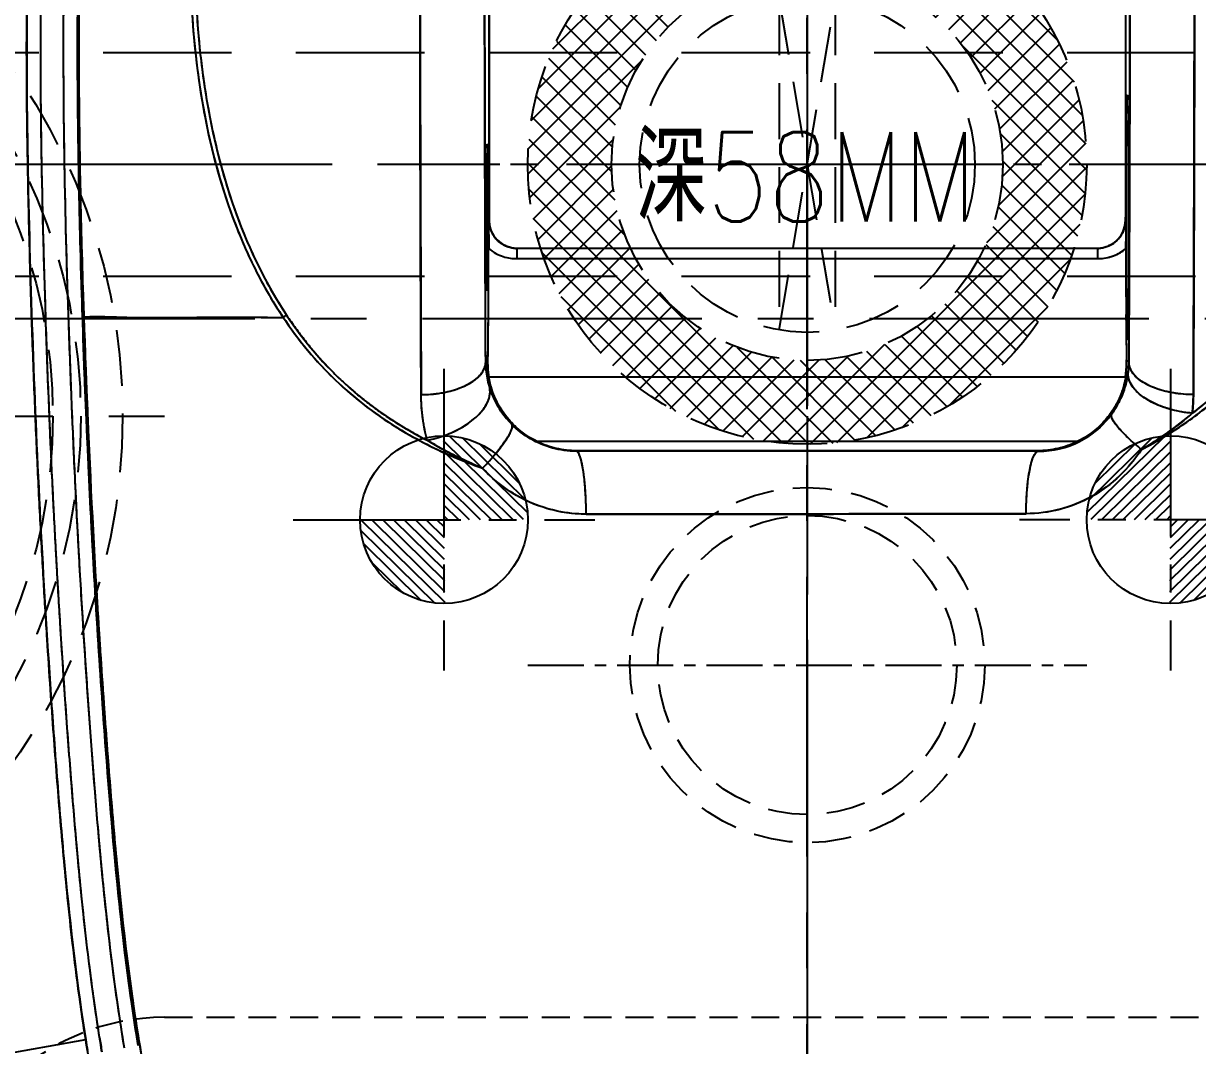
# Model space of a CAD drawing. Header units: millimetres. Extents: x 21466 to 22834, y -21631 to -20664.
# Drawn here: x 22132 to 22174.01, y -21033.04 to -20996.48 of the extents above; entities that cross this region are included whole.
import ezdxf

# ---------------------------------------------------------------- set-up
doc = ezdxf.new("R2010")
doc.units = ezdxf.units.MM
doc.header["$LTSCALE"] = 8
for name, pattern in [('CENTER', [2, 1.25, -0.25, 0.25, -0.25]), ('CENTER2', [1.125, 0.75, -0.125, 0.125, -0.125]), ('HIDDEN', [0.375, 0.25, -0.125]), ('HIDDEN2', [0.1875, 0.125, -0.0625])]:
    doc.linetypes.add(name, pattern=pattern)
for name, color, linetype in [('Cav-cor', 30, 'Continuous'), ('CL', 1, 'Continuous'), ('PIN', 5, 'Continuous'), ('PRODUCT', 1, 'Continuous'), ('SP', 3, 'Continuous'), ('WT', 4, 'Continuous')]:
    doc.layers.add(name, color=color, linetype=linetype)
doc.layers.add('dim', color=3, linetype='Continuous', lineweight=15)
doc.styles.get("Standard").update_dxf_attribs({"font": 'txt.shx', "width": 0.8, "bigfont": 'chineset.shx'})

# ---------------------------------------------------------------- blocks, each defined once
blk = doc.blocks.new('20160825.183103')
at = {"layer": 'SP', "linetype": 'CENTER'}
blk.add_line((-23, 0), (23, 0), dxfattribs=at)
at = {"layer": 'SP', "linetype": 'HIDDEN'}
for radius in [21.5, 20, 19]:
    blk.add_circle((0, 0), radius, dxfattribs=at)
blk = doc.blocks.new('20160901.090419')
at = {"layer": 'WT'}
h = blk.add_hatch(dxfattribs=at)
h.set_pattern_fill('ANSI37', color=183, scale=0.2, style=0)
h.paths.add_polyline_path([(-10, 0, -0.414214), (0, 10), (0, 7, 0.414214), (-7, 0)])
h.paths.add_polyline_path([(0, 7), (0, 10, -0.414214), (10, 0), (7, 0, 0.414214)])
h.paths.add_polyline_path([(-10, 0), (-7, 0, 0.414214), (0, -7), (0, -10, -0.414214)])
h.paths.add_polyline_path([(0, -7, 0.414214), (7, 0), (10, 0, -0.414214), (0, -10)])
at = {"layer": 'WT', "color": 183, "linetype": 'CENTER2'}
for p, q in [((0, 15.379), (0, -15.379)), ((15.379, 0), (-15.379, 0))]:
    blk.add_line(p, q, dxfattribs=at)
at = {"layer": 'WT', "color": 183, "linetype": 'HIDDEN'}
for p, q in [((-1, 5.916), (-1, -5.916)), ((-1, 5.916), (1, -5.916)), ((-1, -5.916), (1, 5.916)), ((1, 5.916), (1, -5.916))]:
    blk.add_line(p, q, dxfattribs=at)
for radius in [10, 7, 6]:
    blk.add_circle((0, 0), radius, dxfattribs=at)

msp = doc.modelspace()

# ---------------------------------------------------------------- hatches: boundary and pattern name
at = {"layer": 'PIN', "linetype": 'Continuous'}
h = msp.add_hatch(dxfattribs=at)
h.set_pattern_fill('ANSI31', color=133, scale=2.181818, angle=90.5, style=0)
h.set_pattern_definition([(135.5, (22371.11907, -21027.81166), (-0.19115707, -0.19452285), [])])
h.paths.add_polyline_path([(22147.048, -21014.232), (22144.048, -21014.258, 0.414214), (22147.074, -21017.232)])
h.paths.add_polyline_path([(22147.022, -21011.232), (22147.048, -21014.232), (22150.048, -21014.206, 0.414214)])
h = msp.add_hatch(dxfattribs=at)
h.set_pattern_fill('ANSI31', color=133, scale=2.181818, angle=89.5, style=0)
h.set_pattern_definition([(44.5, (21948.97695, -21027.81166), (0.19115707, -0.19452285), [])])
h.paths.add_polyline_path([(22173.048, -21014.232), (22176.048, -21014.258, -0.414214), (22173.022, -21017.232)])
h.paths.add_polyline_path([(22173.074, -21011.232), (22173.048, -21014.232), (22170.048, -21014.206, -0.414214)])

# ---------------------------------------------------------------- linework, layer by layer
at = {"color": 8, "linetype": 'CENTER', "ltscale": 0.2}
msp.add_line((22150.048, -21019.432), (22170.048, -21019.432), dxfattribs=at)
at = {"linetype": 'HIDDEN2'}
msp.add_lwpolyline([(22129.048, -21054.032), (22129.048, -21040.032, -0.414214), (22137.048, -21032.032), (22181.048, -21032.032, -0.414214), (22189.048, -21040.032), (22189.048, -21054.032, -0.414214), (22181.048, -21062.032), (22137.048, -21062.032, -0.414214)], format="xyb", close=True, dxfattribs=at)
at = {"color": 8, "linetype": 'HIDDEN', "ltscale": 0.7}
for radius in [6.35, 5.35]:
    msp.add_circle((22160.048, -21019.432), radius, dxfattribs=at)
at = {"layer": 'Cav-cor', "color": 241}
for p, q in [((22148.658, -20992.978), (22148.658, -21003.515)), ((22171.438, -20992.978), (22171.438, -21003.515)), ((22148.649, -21004.031), (22148.652, -21003.515)), ((22148.658, -21003.515), (22148.652, -21003.515)), ((22171.444, -21003.515), (22171.438, -21003.515)), ((22149.655, -21004.52), (22149.655, -21004.893)), ((22170.434, -21004.527), (22149.662, -21004.527)), ((22170.441, -21004.52), (22170.441, -21004.893)), ((22149.655, -21004.893), (22170.441, -21004.893)), ((22148.62, -21008.51), (22148.541, -21008.589)), ((22171.555, -21008.589), (22171.476, -21008.51)), ((22171.439, -21009.132), (22148.657, -21009.132)), ((22169.71, -21011.439), (22150.386, -21011.439)), ((22151.798, -21011.765), (22151.781, -21011.782)), ((22168.298, -21011.765), (22151.798, -21011.765)), ((22168.316, -21011.783), (22168.298, -21011.765)), ((22128.54, -21033.831), (22134.227, -21032.828))]:
    msp.add_line(p, q, dxfattribs=at)
for centre, radius, start, end in [((31210.046, -20977.745), 9063.872, 179.9501698, 180.2023946), ((13799.732, -20979.167), 8374.19, 359.7906656, 0.0458345), ((27816.889, -20984.876), 5668.399, 179.997226, 180.188663), ((14568.989, -20981.738), 7602.618, 359.8356882, 359.9784153), ((22149.662, -21003.517), 1.002, 179.9962, 269.975), ((22170.434, -21003.517), 1.002, 270.0245, 0.0038), ((22267.882, -21004.748), 119.235, 179.6557, 179.89524), ((22058.887, -21004.732), 112.562, 0.10332, 0.2268), ((22149.641, -21003.312), 1.578, 242.2973, 252.5815), ((22149.669, -21003.536), 0.991, 245.9388, 248.482), ((22149.663, -21003.592), 0.935, 266.8749, 269.9747), ((22170.433, -21003.592), 0.935, 270.0254, 273.1244), ((22170.427, -21003.536), 0.991, 291.5225, 294.0646), ((22170.481, -21003.362), 1.522, 297.7063, 306.3271), ((22170.517, -21003.412), 1.461, 306.3611, 309.6826), ((22149.652, -21003.276), 1.616, 252.5939, 261.6975), ((22149.655, -21003.255), 1.638, 261.6954, 269.998), ((22170.441, -21003.255), 1.638, 270.0021, 278.3046), ((22151.696, -21008.561), 3.154, 180.5127, 196.5645), ((22168.303, -21008.549), 3.252, 324.3222, 353.0008), ((22168.403, -21008.562), 3.152, 353.0047, 359.4933), ((22151.815, -21008.526), 3.279, 196.5529, 205.041), ((22167.45, -21009.73), 6.416, 353.7694, 359.7108), ((22151.794, -21008.537), 3.255, 205.0259, 224.5184), ((22168.33, -21008.559), 3.224, 269.7574, 324.2213), ((22166.046, -21001.447), 11.881, 300.1454, 310.9205), ((22153.616, -20999.63), 13.774, 238.6432, 247.8768), ((22151.798, -21008.549), 3.216, 243.9609, 270.0002), ((22168.298, -21008.549), 3.216, 269.9998, 296.0391), ((22153.858, -14297.953), 6716.079, 269.9853116, 270.1196062), ((22205.554, -21021.506), 72.22, 188.79087, 189.01929), ((22205.04, -21021.587), 71.701, 188.78946, 189.01956), ((22202.824, -21021.94), 69.456, 189.01909, 189.3469), ((22165.459, -21027.874), 31.623, 189.0123, 189.7369), ((22200.161, -21022.382), 66.255, 189.00604, 189.45443)]:
    msp.add_arc(centre, radius, start, end, dxfattribs=at)
for points, knots in [([(22159.917, -20949.136), (22157.834, -20949.136), (22154.703, -20949.16), (22150.567, -20949.715), (22147.535, -20950.503), (22144.645, -20951.719), (22142.454, -20953.163), (22140.938, -20954.597), (22139.595, -20956.195), (22138.218, -20958.418), (22136.903, -20961.257), (22135.834, -20964.196), (22134.973, -20967.202), (22134.282, -20970.251), (22133.729, -20973.327), (22133.141, -20977.453), (22132.645, -20982.639), (22132.268, -20988.878), (22132.091, -20995.127), (22132.127, -21001.377), (22132.302, -21007.625), (22132.563, -21013.87), (22132.873, -21019.069), (22133.175, -21023.225), (22133.519, -21027.376), (22133.864, -21030.485), (22134.182, -21032.543)], [0, 0, 0, 0, 0.062488, 0.093735, 0.124976, 0.15621, 0.187432, 0.203066, 0.218697, 0.249934, 0.281181, 0.31243, 0.343681, 0.374934, 0.406187, 0.437441, 0.499945, 0.562452, 0.624959, 0.687465, 0.749973, 0.812481, 0.874989, 0.906243, 0.937497, 1, 1, 1, 1]), ([(22134.723, -21032.753), (22134.444, -21030.998), (22134.125, -21028.349), (22133.807, -21024.809), (22133.53, -21021.265), (22133.233, -21016.832), (22132.959, -21011.507), (22132.76, -21006.178), (22132.626, -21000.848), (22132.599, -20995.516), (22132.724, -20990.184), (22133.002, -20984.859), (22133.422, -20979.543), (22134.059, -20974.247), (22134.853, -20969.872), (22135.707, -20966.42), (22136.482, -20963.867), (22137.413, -20961.367), (22138.529, -20958.943), (22139.884, -20956.639), (22141.583, -20954.564), (22143.68, -20952.888), (22145.258, -20952.051), (22146.07, -20951.691)], [0, 0, 0, 0, 0.062494, 0.093745, 0.124996, 0.187497, 0.249998, 0.312499, 0.375, 0.437501, 0.500002, 0.562504, 0.625005, 0.687504, 0.749998, 0.78125, 0.812502, 0.843752, 0.875001, 0.906252, 0.937501, 0.968749, 1, 1, 1, 1]), ([(22146.065, -20952.576), (22145.269, -20952.949), (22143.73, -20953.818), (22141.733, -20955.569), (22140.152, -20957.696), (22138.893, -20960.018), (22137.849, -20962.442), (22136.691, -20965.765), (22135.614, -20970.034), (22134.73, -20975.237), (22134.142, -20980.481), (22133.754, -20985.743), (22133.498, -20991.013), (22133.402, -20996.288), (22133.444, -21001.564), (22133.583, -21006.837), (22133.793, -21012.108), (22134.071, -21017.377), (22134.434, -21022.64), (22134.869, -21027.897), (22135.311, -21031.389), (22135.6, -21033.123)], [0, 0, 0, 0, 0.031234, 0.062449, 0.093671, 0.124913, 0.156162, 0.187414, 0.249903, 0.312404, 0.37491, 0.437419, 0.499929, 0.562438, 0.624948, 0.687458, 0.749968, 0.812478, 0.874988, 0.937497, 1, 1, 1, 1]), ([(22144.824, -20953.809), (22144.176, -20954.203), (22142.945, -20955.106), (22141.372, -20956.819), (22140.08, -20958.827), (22138.981, -20961.03), (22138.047, -20963.354), (22136.995, -20966.55), (22136.003, -20970.67), (22135.174, -20975.719), (22134.615, -20980.848), (22134.241, -20986.019), (22133.994, -20991.209), (22133.904, -20996.404), (22133.947, -21001.596), (22134.084, -21006.776), (22134.289, -21011.95), (22134.561, -21017.151), (22134.921, -21022.415), (22135.357, -21027.73), (22135.801, -21031.281), (22136.094, -21033.04)], [0, 0, 0, 0, 0.027716, 0.055414, 0.084495, 0.114671, 0.145292, 0.175947, 0.237555, 0.299887, 0.36281, 0.426049, 0.489333, 0.552638, 0.615909, 0.679039, 0.741982, 0.805137, 0.869342, 0.9348, 1, 1, 1, 1]), ([(22134.169, -21006.969), (22134.09, -21004.633), (22133.974, -20999.959), (22133.989, -20992.945), (22134.239, -20987.105), (22134.561, -20982.441), (22134.876, -20978.949), (22135.294, -20975.467), (22135.843, -20972.003), (22136.552, -20968.568), (22137.469, -20965.181), (22138.453, -20962.425), (22139.405, -20960.289), (22140.221, -20958.734), (22141.161, -20957.25), (22142.271, -20955.884), (22143.568, -20954.694), (22144.54, -20954.036), (22145.045, -20953.74)], [0, 0, 0, 0, 0.124992, 0.249979, 0.374964, 0.437459, 0.499954, 0.562448, 0.624941, 0.687434, 0.749925, 0.812413, 0.843669, 0.874927, 0.906201, 0.937461, 0.968734, 1, 1, 1, 1]), ([(22141.339, -20974.26), (22141.078, -20974.926), (22140.609, -20976.279), (22140.045, -20978.351), (22139.582, -20980.446), (22139.183, -20982.553), (22138.83, -20984.666), (22138.522, -20986.785), (22138.261, -20988.908), (22138.06, -20991.035), (22137.954, -20993.163), (22137.97, -20995.978), (22138.316, -20999.44), (22139.177, -21002.786), (22140.249, -21005.277), (22140.923, -21006.441), (22141.294, -21006.996)], [0, 0, 0, 0, 0.063677, 0.127359, 0.191017, 0.254637, 0.318206, 0.38173, 0.445215, 0.508619, 0.57186, 0.634818, 0.759076, 0.880632, 0.940549, 1, 1, 1, 1]), ([(22141.489, -20974.312), (22140.967, -20975.636), (22140.351, -20977.689), (22139.739, -20980.467), (22139.343, -20982.564), (22138.994, -20984.667), (22138.69, -20986.776), (22138.431, -20988.889), (22138.231, -20991.005), (22138.124, -20993.123), (22138.134, -20995.234), (22138.275, -20997.325), (22138.65, -21000.052), (22139.486, -21003.351), (22140.677, -21005.802), (22141.414, -21006.915)], [0, 0, 0, 0, 0.127261, 0.190904, 0.254507, 0.318057, 0.38156, 0.445024, 0.508409, 0.571639, 0.634592, 0.697074, 0.75896, 0.880644, 1, 1, 1, 1]), ([(22148.541, -21008.589), (22148.539, -21008.182), (22148.531, -21006.499), (22148.525, -21004.816), (22148.52, -21003.541)], [0, 0, 0, 0, 0.242128, 1, 1, 1, 1]), ([(22171.444, -21003.515), (22171.445, -21003.577), (22171.446, -21003.834), (22171.448, -21004.092), (22171.449, -21004.287)], [0, 0, 0, 0, 0.241761, 1, 1, 1, 1]), ([(22171.576, -21003.54), (22171.574, -21003.973), (22171.568, -21005.656), (22171.561, -21007.339), (22171.555, -21008.589)], [0, 0, 0, 0, 0.256993, 1, 1, 1, 1]), ([(22148.62, -21008.51), (22148.63, -21007.962), (22148.64, -21006.635), (22148.645, -21005.308), (22148.647, -21004.53)], [0, 0, 0, 0, 0.413657, 1, 1, 1, 1]), ([(22171.449, -21004.53), (22171.451, -21005.308), (22171.456, -21006.635), (22171.466, -21007.962), (22171.476, -21008.51)], [0, 0, 0, 0, 0.586343, 1, 1, 1, 1]), ([(22134.171, -21006.972), (22134.178, -21006.973), (22134.201, -21006.972), (22134.274, -21006.972), (22134.414, -21006.968), (22134.634, -21006.967), (22134.914, -21006.969), (22135.244, -21006.978), (22135.759, -21006.997), (22136.48, -21007.008), (22137.444, -21006.999), (22138.56, -21006.99), (22139.86, -21006.987), (22140.793, -21006.992), (22141.294, -21006.996)], [0, 0, 0, 0, 0.003045, 0.009375, 0.030814, 0.062239, 0.101951, 0.148599, 0.201324, 0.31889, 0.452454, 0.607358, 0.788767, 1, 1, 1, 1]), ([(22136.965, -21036.968), (22136.685, -21035.812), (22136.201, -21033.44), (22135.677, -21029.795), (22135.29, -21026.044), (22134.984, -21022.241), (22134.718, -21018.425), (22134.419, -21013.336), (22134.256, -21009.517), (22134.171, -21006.969)], [0, 0, 0, 0, 0.118327, 0.240459, 0.366113, 0.493175, 0.619881, 0.746515, 1, 1, 1, 1]), ([(22141.294, -21006.996), (22141.302, -21006.988), (22141.339, -21006.954), (22141.381, -21006.925), (22141.414, -21006.907)], [0, 0, 0, 0, 0.236754, 1, 1, 1, 1]), ([(22141.294, -21006.996), (22141.709, -21007.618), (22142.639, -21008.803), (22144.333, -21010.315), (22146.284, -21011.525), (22147.7, -21012.129), (22148.429, -21012.389)], [0, 0, 0, 0, 0.246469, 0.494049, 0.74491, 1, 1, 1, 1]), ([(22141.414, -21006.915), (22142.036, -21007.853), (22143.154, -21009.158), (22144.95, -21010.551), (22145.938, -21011.13), (22146.449, -21011.392)], [0, 0, 0, 0, 0.496324, 0.746761, 1, 1, 1, 1]), ([(22172.013, -21011.719), (22172.547, -21011.444), (22173.576, -21010.829), (22174.976, -21009.714), (22176.209, -21008.43), (22176.918, -21007.481), (22177.245, -21006.989)], [0, 0, 0, 0, 0.252832, 0.50282, 0.751413, 1, 1, 1, 1]), ([(22173.828, -21010.426), (22174.476, -21009.944), (22175.68, -21008.856), (22176.679, -21007.579), (22177.124, -21006.907)], [0, 0, 0, 0, 0.500456, 1, 1, 1, 1]), ([(22148.657, -21009.132), (22148.657, -21009.109), (22148.649, -21009.045), (22148.636, -21008.918), (22148.621, -21008.734), (22148.619, -21008.591), (22148.62, -21008.51)], [0, 0, 0, 0, 0.10815, 0.31302, 0.611455, 1, 1, 1, 1]), ([(22171.439, -21009.132), (22171.439, -21009.109), (22171.447, -21009.045), (22171.46, -21008.918), (22171.475, -21008.734), (22171.477, -21008.591), (22171.476, -21008.51)], [0, 0, 0, 0, 0.108148, 0.313017, 0.611452, 1, 1, 1, 1]), ([(22146.23, -21009.759), (22146.525, -21009.758), (22147.084, -21009.703), (22147.732, -21009.498), (22148.141, -21009.253), (22148.362, -21009.053), (22148.504, -21008.83), (22148.54, -21008.667), (22148.541, -21008.589)], [0, 0, 0, 0, 0.316804, 0.599318, 0.720113, 0.825418, 0.917078, 1, 1, 1, 1]), ([(22173.828, -21010.424), (22173.521, -21010.398), (22172.941, -21010.288), (22172.284, -21010.005), (22171.88, -21009.701), (22171.668, -21009.462), (22171.542, -21009.207), (22171.523, -21009.028), (22171.531, -21008.945)], [0, 0, 0, 0, 0.312385, 0.59455, 0.716144, 0.822608, 0.915639, 1, 1, 1, 1]), ([(22171.646, -21008.906), (22171.631, -21008.881), (22171.582, -21008.782), (22171.556, -21008.671), (22171.555, -21008.589)], [0, 0, 0, 0, 0.262776, 1, 1, 1, 1]), ([(22173.866, -21009.759), (22173.621, -21009.758), (22173.149, -21009.719), (22172.5, -21009.551), (22171.981, -21009.293), (22171.722, -21009.041), (22171.646, -21008.906)], [0, 0, 0, 0, 0.298458, 0.574685, 0.81089, 1, 1, 1, 1]), ([(22150.386, -21011.439), (22150.079, -21011.288), (22149.654, -21010.988), (22149.219, -21010.486), (22148.976, -21010.102), (22148.815, -21009.745), (22148.72, -21009.455), (22148.678, -21009.259), (22148.658, -21009.162), (22148.657, -21009.132)], [0, 0, 0, 0, 0.343173, 0.509825, 0.664508, 0.797808, 0.90136, 0.969717, 1, 1, 1, 1]), ([(22171.439, -21009.132), (22171.438, -21009.162), (22171.418, -21009.259), (22171.376, -21009.455), (22171.281, -21009.745), (22171.12, -21010.102), (22170.877, -21010.486), (22170.442, -21010.988), (22170.017, -21011.288), (22169.71, -21011.439)], [0, 0, 0, 0, 0.030283, 0.09864, 0.202192, 0.335492, 0.490175, 0.656827, 1, 1, 1, 1]), ([(22146.449, -21011.392), (22146.414, -21011.261), (22146.287, -21010.727), (22146.232, -21010.176), (22146.23, -21009.762)], [0, 0, 0, 0, 0.247355, 1, 1, 1, 1]), ([(22146.449, -21011.392), (22146.77, -21011.328), (22147.375, -21011.132), (22148.035, -21010.733), (22148.423, -21010.34), (22148.613, -21010.046), (22148.707, -21009.747), (22148.696, -21009.549), (22148.672, -21009.461)], [0, 0, 0, 0, 0.306526, 0.588959, 0.711841, 0.819817, 0.914277, 1, 1, 1, 1]), ([(22172.013, -21011.721), (22171.845, -21011.585), (22171.611, -21011.383), (22171.334, -21011.109), (22171.171, -21010.931), (22171.048, -21010.774), (22170.968, -21010.64), (22170.926, -21010.533), (22170.932, -21010.466), (22170.946, -21010.444)], [0, 0, 0, 0, 0.377765, 0.541379, 0.683047, 0.800047, 0.890794, 0.955525, 1, 1, 1, 1]), ([(22148.429, -21012.39), (22148.596, -21012.214), (22148.829, -21011.954), (22149.104, -21011.608), (22149.265, -21011.384), (22149.386, -21011.191), (22149.463, -21011.032), (22149.5, -21010.912), (22149.49, -21010.839), (22149.473, -21010.819)], [0, 0, 0, 0, 0.376861, 0.542297, 0.686181, 0.805001, 0.896402, 0.959728, 1, 1, 1, 1]), ([(22152.136, -21014.033), (22152.135, -21013.745), (22152.117, -21013.214), (22152.057, -21012.591), (22151.983, -21012.187), (22151.933, -21011.999), (22151.886, -21011.887), (22151.849, -21011.822), (22151.808, -21011.783), (22151.781, -21011.782)], [0, 0, 0, 0, 0.371358, 0.686321, 0.808671, 0.901991, 0.937143, 0.964644, 1, 1, 1, 1]), ([(22172.013, -21011.719), (22171.787, -21012.063), (22171.258, -21012.701), (22170.263, -21013.442), (22169.112, -21013.912), (22168.289, -21014.017), (22167.878, -21014.018)], [0, 0, 0, 0, 0.250725, 0.500107, 0.749508, 1, 1, 1, 1]), ([(22167.879, -21014.018), (22167.881, -21013.732), (22167.898, -21013.317), (22167.954, -21012.792), (22168.006, -21012.458), (22168.069, -21012.183), (22168.131, -21011.997), (22168.188, -21011.887), (22168.235, -21011.82), (22168.285, -21011.785), (22168.316, -21011.783)], [0, 0, 0, 0, 0.367049, 0.532739, 0.678791, 0.80051, 0.894342, 0.930379, 0.95935, 1, 1, 1, 1]), ([(22152.136, -21014.032), (22151.445, -21014.033), (22150.046, -21013.74), (22148.896, -21012.897), (22148.429, -21012.389)], [0, 0, 0, 0, 0.500332, 1, 1, 1, 1])]:
    msp.add_open_spline(points, degree=3, knots=knots, dxfattribs=at)
for points in [[(22149.265, -21004.441), (22149.15, -21004.39), (22149.043, -21004.316), (22148.954, -21004.227)], [(22171.142, -21004.227), (22171.053, -21004.316), (22170.946, -21004.39), (22170.831, -21004.441)], [(22148.647, -21004.536), (22148.727, -21004.603), (22148.815, -21004.661), (22148.907, -21004.71)], [(22149.612, -21004.526), (22149.507, -21004.52), (22149.403, -21004.497), (22149.305, -21004.458)], [(22170.791, -21004.458), (22170.693, -21004.497), (22170.589, -21004.52), (22170.484, -21004.526)], [(22170.677, -21004.875), (22170.855, -21004.85), (22171.03, -21004.793), (22171.189, -21004.71)]]:
    msp.add_open_spline(points, degree=3, dxfattribs=at)
at = {"layer": 'CL', "color": 7, "linetype": 'CENTER', "ltscale": 2}
msp.add_line((22160.048, -20730.532), (22160.048, -21130.532), dxfattribs=at)
at = {"layer": 'CL', "color": 6, "linetype": 'CENTER'}
for p, q in [((22160.048, -21058.278), (22160.048, -20944.001)), ((22130.277, -21007.032), (22189.819, -21007.032))]:
    msp.add_line(p, q, dxfattribs=at)
at = {"layer": 'PIN', "color": 133, "linetype": 'CENTER2'}
for p, q in [((22147.048, -21008.832), (22147.048, -21019.632)), ((22173.048, -21008.832), (22173.048, -21019.632)), ((22141.648, -21014.232), (22152.448, -21014.232)), ((22178.448, -21014.232), (22167.648, -21014.232))]:
    msp.add_line(p, q, dxfattribs=at)
at = {"layer": 'PIN', "color": 133, "linetype": 'Continuous'}
for centre in [(22147.048, -21014.232), (22173.048, -21014.232)]:
    msp.add_circle(centre, 3, dxfattribs=at)
at = {"layer": 'PRODUCT'}
for p, q in [((22148.659, -20984.601), (22148.659, -21003.414)), ((22171.437, -20984.601), (22171.437, -21003.414)), ((22148.659, -21003.515), (22148.652, -21003.515)), ((22171.444, -21003.515), (22171.437, -21003.515)), ((22149.655, -21004.52), (22149.655, -21004.893)), ((22149.655, -21004.52), (22170.441, -21004.52)), ((22170.441, -21004.52), (22170.441, -21004.893)), ((22149.655, -21004.893), (22170.441, -21004.893)), ((22148.62, -21008.51), (22148.541, -21008.589)), ((22171.555, -21008.589), (22171.476, -21008.51)), ((22171.439, -21009.132), (22148.657, -21009.132)), ((22169.71, -21011.439), (22150.386, -21011.439)), ((22151.798, -21011.765), (22151.781, -21011.782)), ((22168.298, -21011.765), (22151.798, -21011.765)), ((22168.316, -21011.783), (22168.298, -21011.765))]:
    msp.add_line(p, q, dxfattribs=at)
for points, start_tangent, end_tangent in [([(22134.311, -21033.347), (22133.992, -21031.242), (22133.757, -21029.383), (22133.578, -21027.747), (22133.435, -21026.257), (22133.311, -21024.837), (22133.195, -21023.414), (22133.082, -21021.924), (22132.966, -21020.306), (22132.846, -21018.501), (22132.722, -21016.471), (22132.6, -21014.237), (22132.483, -21011.824), (22132.374, -21009.22), (22132.274, -21006.367), (22132.186, -21003.183), (22132.124, -20999.561), (22132.122, -20995.46), (22132.221, -20990.901), (22132.455, -20985.939), (22132.816, -20981.013), (22133.286, -20976.563), (22133.855, -20972.68), (22134.524, -20969.22), (22135.29, -20966.13), (22136.141, -20963.396), (22137.047, -20961.026), (22138.074, -20958.825), (22139.46, -20956.49), (22141.21, -20954.359), (22143.257, -20952.666), (22145.655, -20951.327), (22148.04, -20950.417), (22150.253, -20949.843), (22152.412, -20949.48), (22154.701, -20949.261), (22157.236, -20949.157), (22160.048, -20949.136)], (-0.1643, 0.98641), (1, 0.000008)), ([(22160.048, -20949.136), (22161.829, -20949.135), (22163.474, -20949.171), (22164.975, -20949.275), (22166.433, -20949.471), (22167.975, -20949.79), (22169.667, -20950.28), (22171.502, -20950.989), (22173.463, -20951.976), (22175.537, -20953.321), (22177.61, -20955.049), (22179.381, -20956.947), (22180.729, -20958.809), (22181.719, -20960.599), (22182.408, -20962.273), (22182.879, -20963.813), (22183.227, -20965.277), (22183.517, -20966.758), (22183.786, -20968.349), (22184.068, -20970.113), (22184.372, -20972.074), (22184.681, -20974.23), (22184.977, -20976.613), (22185.25, -20979.283), (22185.493, -20982.26), (22185.714, -20985.545), (22185.908, -20989.16), (22186.04, -20993.168), (22186.069, -20997.551), (22186.028, -21001.942), (22185.973, -21005.896), (22185.928, -21009.405), (22185.843, -21012.838), (22185.664, -21016.42), (22185.425, -21020.006), (22185.211, -21023.284), (22185.032, -21026.14), (22184.853, -21028.68), (22184.652, -21030.942), (22184.431, -21032.938)], (1, -0.000012), (-0.12108, -0.992643)), ([(22134.806, -21033.265), (22134.49, -21031.174), (22134.256, -21029.325), (22134.078, -21027.696), (22133.935, -21026.211), (22133.811, -21024.795), (22133.696, -21023.374), (22133.583, -21021.887), (22133.467, -21020.271), (22133.348, -21018.469), (22133.224, -21016.442), (22133.101, -21014.211), (22132.985, -21011.801), (22132.876, -21009.201), (22132.776, -21006.351), (22132.689, -21003.172), (22132.627, -20999.556), (22132.625, -20995.465), (22132.723, -20990.918), (22132.956, -20985.97), (22133.317, -20981.057), (22133.785, -20976.626), (22134.35, -20972.763), (22135.014, -20969.328), (22135.774, -20966.265), (22136.615, -20963.561), (22137.51, -20961.221), (22138.52, -20959.056), (22139.874, -20956.775), (22141.567, -20954.713), (22143.539, -20953.082), (22145.864, -20951.784), (22148.19, -20950.897), (22150.356, -20950.334), (22152.477, -20949.979), (22154.734, -20949.763), (22157.246, -20949.659), (22160.048, -20949.638)], (-0.164304, 0.98641), (1, 0.000017)), ([(22160.048, -20949.638), (22161.826, -20949.638), (22163.453, -20949.673), (22164.925, -20949.775), (22166.349, -20949.966), (22167.855, -20950.278), (22169.508, -20950.756), (22171.3, -20951.449), (22173.215, -20952.413), (22175.241, -20953.726), (22177.265, -20955.414), (22178.993, -20957.266), (22180.305, -20959.078), (22181.265, -20960.815), (22181.933, -20962.439), (22182.393, -20963.942), (22182.736, -20965.382), (22183.022, -20966.847), (22183.29, -20968.429), (22183.572, -20970.191), (22183.875, -20972.149), (22184.183, -20974.297), (22184.478, -20976.67), (22184.749, -20979.328), (22184.992, -20982.297), (22185.212, -20985.575), (22185.407, -20989.182), (22185.537, -20993.178), (22185.567, -20997.549), (22185.525, -21001.935), (22185.472, -21005.889), (22185.426, -21009.397), (22185.34, -21012.82), (22185.162, -21016.389), (22184.925, -21019.972), (22184.709, -21023.253), (22184.531, -21026.108), (22184.352, -21028.64), (22184.152, -21030.892), (22183.932, -21032.877)], (1, -0.00003), (-0.121079, -0.992643)), ([(22146.352, -20952.445), (22144.756, -20953.264), (22143.344, -20954.217), (22142.228, -20955.192), (22141.342, -20956.158), (22140.624, -20957.103), (22140.003, -20958.055), (22139.411, -20959.09), (22138.825, -20960.251), (22138.246, -20961.544), (22137.673, -20962.994), (22137.11, -20964.615), (22136.568, -20966.411), (22136.052, -20968.401), (22135.568, -20970.599), (22135.123, -20973.017), (22134.719, -20975.683), (22134.36, -20978.641), (22134.047, -20981.953), (22133.777, -20985.722), (22133.561, -20990.006), (22133.442, -20994.499), (22133.427, -20998.745), (22133.477, -21002.482), (22133.559, -21005.727), (22133.659, -21008.647), (22133.775, -21011.467), (22133.911, -21014.3), (22134.068, -21017.088), (22134.239, -21019.762), (22134.421, -21022.306), (22134.615, -21024.76), (22134.845, -21027.283), (22135.157, -21030.079), (22135.6, -21033.123)], (-0.91336, -0.407154), (0.164404, -0.986393)), ([(22183.135, -21032.768), (22183.319, -21031.135), (22183.488, -21029.335), (22183.642, -21027.352), (22183.788, -21025.123), (22183.941, -21022.658), (22184.112, -21020.075), (22184.279, -21017.594), (22184.421, -21015.293), (22184.526, -21013.049), (22184.596, -21010.761), (22184.637, -21008.341), (22184.669, -21005.712), (22184.71, -21002.808), (22184.748, -20999.623), (22184.764, -20996.238), (22184.728, -20992.949), (22184.636, -20989.974), (22184.511, -20987.367), (22184.374, -20985.044), (22184.225, -20982.83), (22184.053, -20980.603), (22183.847, -20978.338), (22183.597, -20976.06), (22183.331, -20974.001), (22183.072, -20972.219), (22182.817, -20970.566), (22182.546, -20968.859), (22182.229, -20966.986), (22181.806, -20964.907), (22181.133, -20962.587), (22179.977, -20960.092), (22178.154, -20957.515), (22175.979, -20955.337), (22173.796, -20953.707), (22171.706, -20952.524)], (0.120829, 0.992673), (-0.898157, 0.439675)), ([(22146.38, -20952.984), (22144.305, -20954.142), (22141.574, -20956.669), (22139.488, -20960.036), (22137.9, -20963.844), (22136.714, -20967.813), (22135.83, -20971.898), (22135.175, -20976.063), (22134.357, -20984.541), (22133.97, -20993.08), (22133.963, -21001.628), (22134.221, -21010.143), (22134.419, -21014.389), (22134.67, -21018.668), (22134.978, -21023.012), (22135.364, -21027.42), (22135.899, -21031.802), (22136.094, -21033.04)], (-0.908608, -0.417649), (0.164415, -0.986391)), ([(22182.636, -21032.708), (22182.757, -21031.664), (22183.129, -21027.482), (22183.398, -21023.282), (22183.677, -21019.055), (22183.941, -21014.857), (22184.096, -21010.68), (22184.157, -21006.463), (22184.215, -21002.226), (22184.258, -20998.01), (22184.242, -20993.824), (22184.12, -20989.657), (22183.897, -20985.475), (22183.604, -20981.284), (22183.212, -20977.104), (22182.668, -20972.914), (22182.346, -20970.807), (22182.01, -20968.698), (22181.234, -20964.682), (22180.69, -20962.843), (22179.959, -20961.117), (22177.84, -20957.923), (22174.985, -20955.172), (22171.706, -20953.085)], (0.120864, 0.992669), (-0.89253, 0.450989)), ([(22134.169, -21006.969), (22134.106, -21004.951), (22134.057, -21002.994), (22134.021, -21001.091), (22133.998, -20999.239), (22133.99, -20997.432), (22133.996, -20995.649), (22134.019, -20993.863), (22134.059, -20992.074), (22134.116, -20990.299), (22134.192, -20988.501), (22134.291, -20986.601), (22134.42, -20984.538), (22134.587, -20982.273), (22134.808, -20979.794), (22135.103, -20977.105), (22135.505, -20974.182), (22136.065, -20970.98), (22136.854, -20967.501), (22137.894, -20964.035), (22139.111, -20960.96), (22140.436, -20958.417), (22141.852, -20956.417), (22143.394, -20954.89), (22145.045, -20953.74)], (-0.03392, 0.999425), (0.862269, 0.50645)), ([(22146.23, -21009.762), (22146.206, -21003.577), (22146.191, -20997.038), (22146.183, -20991.443), (22146.179, -20986.635), (22146.177, -20981.648), (22146.176, -20975.915), (22146.177, -20969.862)], (-0.00473, 0.999989), (0.000493, 1)), ([(22173.919, -20972.468), (22173.92, -20977.474), (22173.919, -20982.149), (22173.917, -20986.253), (22173.914, -20990.135), (22173.909, -20994.426), (22173.901, -20999.331), (22173.886, -21004.741), (22173.866, -21009.762)], (0.000327, -1), (-0.00473, -0.999989)), ([(22141.339, -20974.26), (22140.612, -20976.351), (22139.964, -20978.759), (22139.383, -20981.509), (22138.843, -20984.633), (22138.35, -20988.214), (22138.005, -20992.228), (22138.042, -20996.309), (22138.5, -20999.849), (22139.25, -21002.743), (22140.205, -21005.099), (22141.294, -21006.996)], (-0.365411, -0.930846), (0.555167, -0.831739)), ([(22141.506, -20974.269), (22140.778, -20976.346), (22140.13, -20978.742), (22139.55, -20981.482), (22139.012, -20984.602), (22138.525, -20988.15), (22138.177, -20992.164), (22138.209, -20996.258), (22138.656, -20999.769), (22139.394, -21002.659), (22140.338, -21005.015), (22141.414, -21006.915)], (-0.368199, -0.929747), (0.552028, -0.833825)), ([(22171.609, -20976.058), (22171.608, -20980.99), (22171.605, -20986.12), (22171.602, -20990.931), (22171.594, -20996.348), (22171.579, -21002.648), (22171.555, -21008.589)], (0.000036, -1), (-0.005119, -0.999987)), ([(22148.541, -21008.589), (22148.517, -21002.628), (22148.502, -20996.258), (22148.494, -20990.793), (22148.491, -20985.961), (22148.488, -20980.864), (22148.487, -20976.602)], (-0.005119, 0.999987), (-0.000012, 1)), ([(22171.498, -21007.786), (22171.489, -21007.659), (22171.481, -21007.285), (22171.473, -21006.687), (22171.467, -21005.898), (22171.463, -21004.964), (22171.461, -21003.941), (22171.461, -21002.887), (22171.463, -21001.864), (22171.467, -21000.931), (22171.473, -21000.142), (22171.481, -20999.543), (22171.489, -20999.17), (22171.498, -20999.043)], (-1, 0), (1, 0)), ([(22171.498, -20999.043), (22171.508, -20999.17), (22171.516, -20999.543), (22171.524, -21000.142), (22171.53, -21000.931), (22171.534, -21001.864), (22171.536, -21002.887), (22171.536, -21003.941), (22171.534, -21004.964), (22171.53, -21005.898), (22171.524, -21006.687), (22171.516, -21007.285), (22171.508, -21007.659), (22171.498, -21007.786)], (1, 0), (-1, 0)), ([(22148.598, -21006.027), (22148.591, -21005.921), (22148.585, -21005.612), (22148.58, -21005.125), (22148.577, -21004.5), (22148.575, -21003.786), (22148.575, -21003.042), (22148.577, -21002.329), (22148.58, -21001.703), (22148.585, -21001.216), (22148.591, -21000.907), (22148.598, -21000.801)], (-1, 0), (1, 0)), ([(22148.598, -21000.801), (22148.604, -21000.907), (22148.61, -21001.216), (22148.615, -21001.703), (22148.618, -21002.329), (22148.62, -21003.042), (22148.62, -21003.786), (22148.618, -21004.5), (22148.615, -21005.125), (22148.61, -21005.612), (22148.604, -21005.921), (22148.598, -21006.027)], (1, 0), (-1, 0)), ([(22148.659, -21003.414), (22148.659, -21003.465), (22148.659, -21003.515)], (-0.000001, -1), (-0.000126, -1)), ([(22171.437, -21003.515), (22171.437, -21003.465), (22171.437, -21003.414)], (-0.000126, 1), (-0.000001, 1)), ([(22148.647, -21004.53), (22148.647, -21004.286), (22148.649, -21004.031), (22148.65, -21003.781), (22148.652, -21003.515)], (0.001742, 0.999998), (0.006759, 0.999977)), ([(22148.652, -21003.515), (22148.685, -21003.771), (22148.776, -21003.999), (22148.905, -21004.182), (22149.055, -21004.321), (22149.212, -21004.417), (22149.367, -21004.477), (22149.515, -21004.51), (22149.655, -21004.52)], (-0.000572, -1), (1, 0.000012)), ([(22148.659, -21003.515), (22148.666, -21003.633)], (-0.000195, -1), (0.117014, -0.99313)), ([(22148.666, -21003.633), (22148.669, -21003.655), (22148.671, -21003.67)], (0.117014, -0.99313), (0.15386, -0.988093)), ([(22148.671, -21003.67), (22148.701, -21003.802), (22148.76, -21003.955), (22148.853, -21004.109)], (0.15386, -0.988093), (0.590793, -0.806823)), ([(22170.441, -21004.52), (22170.581, -21004.51), (22170.729, -21004.477), (22170.884, -21004.417), (22171.041, -21004.321), (22171.191, -21004.182), (22171.32, -21003.999), (22171.411, -21003.771), (22171.444, -21003.515)], (1, -0.000012), (-0.000572, 1)), ([(22171.239, -21004.114), (22171.241, -21004.112), (22171.336, -21003.955), (22171.395, -21003.802), (22171.425, -21003.67)], (0.595446, 0.803395), (0.15386, 0.988093)), ([(22171.425, -21003.67), (22171.427, -21003.655), (22171.43, -21003.633)], (0.15386, 0.988093), (0.117014, 0.99313)), ([(22171.43, -21003.633), (22171.437, -21003.515)], (0.117014, 0.99313), (-0.000196, 1)), ([(22171.444, -21003.515), (22171.446, -21003.782), (22171.447, -21004.032), (22171.449, -21004.287), (22171.449, -21004.53)], (0.00676, -0.999977), (0.001742, -0.999998)), ([(22148.853, -21004.109), (22148.855, -21004.112), (22148.989, -21004.261)], (0.590793, -0.806823), (0.741464, -0.670993)), ([(22148.989, -21004.261), (22148.992, -21004.263), (22149.175, -21004.394), (22149.401, -21004.485)], (0.741464, -0.670993), (0.965688, -0.259706)), ([(22170.69, -21004.487), (22170.693, -21004.486), (22170.921, -21004.394), (22171.102, -21004.265)], (0.966974, 0.254875), (0.745436, 0.666577)), ([(22171.102, -21004.265), (22171.104, -21004.263), (22171.239, -21004.114)], (0.745436, 0.666577), (0.595446, 0.803395)), ([(22148.62, -21008.51), (22148.628, -21007.959), (22148.635, -21007.263), (22148.64, -21006.442), (22148.644, -21005.524), (22148.647, -21004.53)], (0.016997, 0.999856), (0.001743, 0.999998)), ([(22148.647, -21004.536), (22148.907, -21004.71), (22149.169, -21004.818), (22149.419, -21004.875), (22149.655, -21004.893)], (0.769508, -0.638637), (1, 0.000023)), ([(22149.401, -21004.485), (22149.662, -21004.52)], (0.965688, -0.259706), (1, -0.000141)), ([(22170.434, -21004.52), (22170.69, -21004.487)], (1, 0.000141), (0.966974, 0.254875)), ([(22170.441, -21004.893), (22170.677, -21004.875), (22170.927, -21004.818), (22171.189, -21004.71), (22171.449, -21004.536)], (1, -0.000023), (0.769508, 0.638637)), ([(22171.449, -21004.53), (22171.452, -21005.524), (22171.456, -21006.442), (22171.461, -21007.263), (22171.468, -21007.959), (22171.476, -21008.51)], (0.001743, -0.999998), (0.016997, -0.999856)), ([(22134.171, -21006.972), (22134.193, -21006.973), (22134.238, -21006.972), (22134.304, -21006.971), (22134.389, -21006.969), (22134.493, -21006.968), (22134.612, -21006.967), (22134.894, -21006.969), (22135.053, -21006.973), (22135.224, -21006.978), (22135.598, -21006.99), (22136.431, -21007.004), (22137.378, -21007), (22138.475, -21006.991), (22139.76, -21006.989), (22141.255, -21006.996), (22141.294, -21006.996)], (0.990353, -0.13857), (0.999972, -0.007441)), ([(22136.965, -21036.968), (22136.914, -21036.757), (22136.141, -21032.869), (22135.731, -21030.028), (22135.406, -21027.109), (22135.141, -21024.145), (22134.912, -21021.174), (22134.674, -21017.628), (22134.472, -21014.08), (22134.171, -21006.969)], (-0.235232, 0.971939), (-0.033496, 0.999439)), ([(22141.294, -21006.996), (22141.33, -21006.964), (22141.37, -21006.934), (22141.414, -21006.907)], (0.70058, 0.713574), (0.879356, 0.476165)), ([(22141.294, -21006.996), (22143.16, -21009.236), (22145.523, -21011.033), (22148.429, -21012.389)], (0.554807, -0.831979), (0.941744, -0.336331)), ([(22141.414, -21006.915), (22141.738, -21007.377), (22142.077, -21007.826), (22142.432, -21008.259), (22142.803, -21008.674), (22143.19, -21009.069), (22143.591, -21009.445), (22144.011, -21009.805), (22144.454, -21010.152), (22144.92, -21010.486), (22145.408, -21010.804), (22145.918, -21011.106), (22146.449, -21011.392)], (0.552202, -0.83371), (0.889751, -0.456447)), ([(22172.013, -21011.719), (22173.847, -21010.586), (22175.615, -21009.035), (22177.245, -21006.989)], (0.888477, 0.458921), (0.554106, 0.832446)), ([(22173.828, -21010.426), (22174.982, -21009.46), (22176.086, -21008.293), (22177.124, -21006.907)], (0.802171, 0.597095), (0.551847, 0.833945)), ([(22148.657, -21009.132), (22148.653, -21009.083), (22148.644, -21008.996), (22148.632, -21008.87), (22148.623, -21008.708), (22148.62, -21008.51)], (-0.024457, 0.999701), (0.016997, 0.999856)), ([(22171.439, -21009.132), (22171.443, -21009.084), (22171.452, -21008.998), (22171.464, -21008.874), (22171.473, -21008.711), (22171.476, -21008.51)], (0.024457, 0.999701), (-0.016997, 0.999856)), ([(22146.23, -21009.759), (22146.941, -21009.699), (22147.583, -21009.532), (22148.094, -21009.274), (22148.424, -21008.949), (22148.541, -21008.589)], (0.999993, 0.003811), (0.014613, 0.999893)), ([(22148.672, -21009.461), (22148.601, -21009.171), (22148.557, -21008.88), (22148.541, -21008.589)], (-0.285027, 0.95852), (-0.008784, 0.999961)), ([(22171.531, -21008.945), (22171.445, -21009.389), (22171.262, -21009.899), (22170.946, -21010.444)], (-0.121804, -0.992554), (-0.583755, -0.81193)), ([(22173.828, -21010.424), (22173.095, -21010.298), (22172.439, -21010.058), (22171.927, -21009.728), (22171.614, -21009.344), (22171.531, -21008.945)], (-0.996381, 0.085002), (0.096198, 0.995362)), ([(22171.555, -21008.589), (22171.551, -21008.708), (22171.544, -21008.826), (22171.531, -21008.945)], (-0.008785, -0.999961), (-0.121819, -0.992552)), ([(22173.866, -21009.759), (22173.155, -21009.699), (22172.513, -21009.532), (22172.002, -21009.274), (22171.672, -21008.949), (22171.555, -21008.589)], (-0.999993, 0.003801), (-0.014895, 0.999889)), ([(22150.386, -21011.439), (22149.811, -21011.078), (22149.371, -21010.656), (22149.055, -21010.22), (22148.852, -21009.82), (22148.732, -21009.48), (22148.674, -21009.239), (22148.657, -21009.132)], (-0.898494, 0.438987), (-0.024457, 0.999701)), ([(22171.439, -21009.132), (22171.422, -21009.239), (22171.364, -21009.48), (22171.244, -21009.82), (22171.041, -21010.22), (22170.725, -21010.656), (22170.285, -21011.078), (22169.71, -21011.439)], (-0.024457, -0.999701), (-0.898494, -0.438987)), ([(22146.449, -21011.392), (22146.423, -21011.297), (22146.4, -21011.201), (22146.379, -21011.105), (22146.358, -21011.009), (22146.34, -21010.913), (22146.322, -21010.817), (22146.307, -21010.721), (22146.292, -21010.624), (22146.28, -21010.528), (22146.268, -21010.432), (22146.258, -21010.335), (22146.25, -21010.239), (22146.243, -21010.143), (22146.238, -21010.048), (22146.234, -21009.952), (22146.231, -21009.857), (22146.23, -21009.762)], (-0.257921, 0.966166), (-0.004574, 0.99999)), ([(22146.449, -21011.392), (22147.083, -21011.213), (22147.665, -21010.943), (22148.149, -21010.603), (22148.494, -21010.222), (22148.674, -21009.831), (22148.672, -21009.461)], (0.980666, 0.195687), (-0.257466, 0.966287)), ([(22149.473, -21010.819), (22149.194, -21010.495), (22148.99, -21010.191), (22148.845, -21009.914), (22148.742, -21009.67), (22148.672, -21009.461)], (-0.701277, 0.712889), (-0.28502, 0.958521)), ([(22173.866, -21009.762), (22173.861, -21009.982), (22173.849, -21010.203), (22173.828, -21010.426)], (-0.004574, -0.99999), (-0.10813, -0.994137)), ([(22170.946, -21010.444), (22170.238, -21011.158), (22169.323, -21011.626), (22168.316, -21011.783)], (-0.583706, -0.811965), (-0.999996, 0.002877)), ([(22172.013, -21011.721), (22171.526, -21011.296), (22171.165, -21010.918), (22170.965, -21010.625), (22170.946, -21010.444)], (-0.77584, 0.63093), (0.529043, 0.848595)), ([(22173.828, -21010.424), (22173.34, -21010.825), (22172.742, -21011.261), (22172.013, -21011.721)], (-0.756201, -0.654339), (-0.865133, -0.501542)), ([(22148.429, -21012.39), (22148.912, -21011.846), (22149.272, -21011.369), (22149.466, -21011.014), (22149.473, -21010.819)], (0.688437, 0.725296), (-0.647714, 0.761883)), ([(22151.781, -21011.782), (22150.93, -21011.67), (22150.142, -21011.34), (22149.473, -21010.819)], (-0.999997, -0.002267), (-0.701312, 0.712854)), ([(22148.429, -21012.39), (22147.959, -21012.188), (22147.56, -21012.001), (22147.218, -21011.828), (22146.922, -21011.668), (22146.668, -21011.523), (22146.449, -21011.392)], (-0.926053, 0.377394), (-0.853882, 0.520466)), ([(22151.798, -21011.765), (22151.072, -21011.682), (22150.386, -21011.439)], (-1, 0), (-0.898494, 0.438987)), ([(22169.71, -21011.439), (22169.024, -21011.682), (22168.298, -21011.765)], (-0.898494, -0.438987), (-1, 0)), ([(22168.316, -21011.783), (22163.931, -21011.778), (22160.035, -21011.777), (22155.79, -21011.778), (22151.781, -21011.782)], (-0.999999, 0.001693), (-0.999999, -0.001361)), ([(22152.136, -21014.033), (22152.116, -21013.337), (22152.064, -21012.712), (22151.986, -21012.216), (22151.888, -21011.896), (22151.781, -21011.782)], (-0.005331, 0.999986), (-0.998444, 0.05577)), ([(22172.013, -21011.719), (22171.221, -21012.668), (22170.225, -21013.404), (22169.085, -21013.863), (22167.878, -21014.018)], (-0.549102, -0.835755), (-0.999999, -0.001336)), ([(22167.879, -21014.018), (22167.905, -21013.326), (22167.969, -21012.705), (22168.065, -21012.214), (22168.185, -21011.896), (22168.316, -21011.783)], (0.007903, 0.999969), (0.998975, 0.045261)), ([(22152.136, -21014.032), (22150.761, -21013.84), (22149.497, -21013.277), (22148.429, -21012.389)], (-1, -0.000881), (-0.67713, 0.735864)), ([(22167.878, -21014.018), (22164.523, -21014.024), (22161.532, -21014.028), (22158.464, -21014.03), (22155.13, -21014.03), (22152.136, -21014.032)], (-0.999999, -0.001213), (-0.999999, -0.0011))]:
    msp.add_spline(points, degree=3, dxfattribs=dict(at, start_tangent=start_tangent, end_tangent=end_tangent))
at = {"layer": 'WT', "color": 183, "linetype": 'HIDDEN', "ltscale": 2.3}
for p, q in [((22305.048, -20997.532), (22060.048, -20997.532)), ((22305.048, -21005.532), (22060.048, -21005.532))]:
    msp.add_line(p, q, dxfattribs=at)
at = {"layer": 'WT', "color": 183, "linetype": 'CENTER', "ltscale": 1.5}
msp.add_line((22335.048, -21001.532), (22056.048, -21001.532), dxfattribs=at)

# ---------------------------------------------------------------- block references
at = {"layer": 'PIN', "color": 183}
msp.add_blockref('20160901.090419', (22160.048, -21001.532), dxfattribs=at)
at = {"layer": 'SP'}
msp.add_blockref('20160825.183103', (22114.048, -21010.532), dxfattribs=at)

# ---------------------------------------------------------------- texts
at = {"layer": 'dim', "color": 4, "insert": (22153.897, -21000.368), "char_height": 3.2, "width": 15.72104, "attachment_point": 1}
msp.add_mtext('深58MM', dxfattribs=at)

doc.saveas('drawing.dxf')
